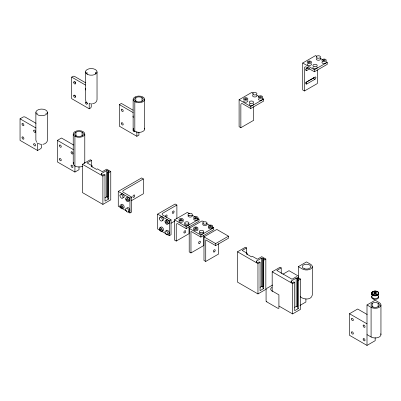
<?xml version="1.0" encoding="UTF-8"?>
<svg xmlns="http://www.w3.org/2000/svg" width="401" height="401" viewBox="0 0 401 401"><rect width="100%" height="100%" fill="white"/><g stroke="black" fill="none" stroke-linecap="round" stroke-linejoin="round"><path stroke-width="0.6" d="M45.98 113.408L46.015 113.082M95.393 73.208L95.618 72.556L95.618 73.804M371.917 292.7L371.742 292.946A3.549 2.05 0 0 0 373.396 295.251A3.549 2.05 0 0 0 377.682 294.925M371.917 293.046L371.742 293.296A3.549 2.05 0 0 0 373.396 295.602A3.549 2.05 0 0 0 377.682 295.276L378.243 294.85A3.549 2.05 0 0 0 378.243 292.8M91.503 166.044L91.503 160.41L90.335 159.738L82.456 164.29L82.456 192.6L102.887 204.395L102.887 176.084L104.987 174.856L104.14 174.37L102.801 175.142L101.588 174.445L101.388 173.593L106.45 170.666L107.929 170.781L109.142 171.483L107.799 172.26L107.799 198.545L108.646 199.036L108.646 172.746L107.799 172.26M102.887 204.395L110.766 199.843L110.766 171.533L106.681 169.172L102.305 171.703L97.398 168.871L96.526 169.377L91.152 166.275L92.029 165.768L92.029 167.022M246.575 253.457L246.575 247.918L245.407 247.242L237.522 251.793L237.522 282.129L257.958 293.923L257.958 263.592L260.059 262.364L259.211 261.873L257.868 262.65L256.655 261.953L256.455 261.101L261.522 258.174L262.996 258.289L264.209 258.991L262.866 259.763L262.866 288.073L263.713 288.565L263.713 260.254L262.866 259.763M257.958 293.923L265.838 289.372L265.838 259.041L261.753 256.68L257.372 259.206L252.47 256.379L251.592 256.881L246.224 253.783L247.096 253.277L247.096 254.51M279.056 306.103L292.61 313.928L292.61 283.597L294.71 282.369L293.863 281.883L292.519 282.655L291.311 281.958L291.106 281.106L296.174 278.179L297.652 278.294L298.86 278.996L297.522 279.773L297.522 308.083L298.364 308.57L298.364 280.259L297.522 279.773M292.61 313.928L300.489 309.382L300.489 279.046L296.404 276.685L292.023 279.216L276.845 270.454L281.226 267.923L281.226 273.497M91.258 103.543L91.258 106.601A1.238 0.717 -60 0 1 90.38 108.115L89.212 108.791L71.699 98.676L71.699 77.107L72.867 76.436A1.238 0.717 0 0 1 74.616 76.436L85.779 82.877M41.649 144.425L41.649 146.786A1.649 0.952 -60 0 1 40.481 148.806L37.564 150.49L20.05 140.38L20.05 118.811L22.967 117.127A1.649 0.952 0 0 1 25.303 117.127L36.055 123.333M79.012 166.706L79.012 169.703L74.922 172.059L57.408 161.949L57.408 140.38L61.498 138.019L73.704 145.067M138.906 132.124L138.906 135.122L136.861 136.3L119.353 126.19L119.353 104.621L121.393 103.438L133.067 110.18M91.503 160.41L87.127 162.941L92.029 165.768M253.698 106.701L253.698 120.295L240.856 127.708L239.101 126.696L239.101 99.734L251.948 92.32L253.537 93.243M317.316 69.974L317.316 83.568L304.469 90.982L302.72 89.969L302.72 63.007L315.562 55.594L316.625 56.205M308.339 67.448L306.805 68.33A1.323 0.762 -60 0 0 305.873 69.949A1.323 0.762 -60 0 0 306.805 70.491L309.873 68.721M305.567 69.183L308.118 67.709M239.101 99.734L250.78 106.476L263.622 99.062L263.622 101.082L250.78 108.501L242.605 103.779A2.476 1.429 60 0 0 240.856 104.791L240.856 127.708M302.72 63.007L314.394 69.749L327.236 62.33L327.236 64.355L314.394 71.769L306.224 67.052A2.476 1.429 60 0 0 304.469 68.06L304.469 90.982M104.932 197.833L106.45 196.956L107.929 197.071L107.929 170.781M305.567 82.666L313.226 78.24A1.323 0.762 -60 0 0 314.038 77.233M121.448 208.074L118.265 206.239L118.265 191.407L141.613 177.929L143.368 178.936L143.368 193.768L131.593 200.565M306.805 83.969L314.98 79.253A1.323 0.762 -60 0 0 315.913 77.634A1.323 0.762 -60 0 0 314.98 77.097L306.805 81.814A1.323 0.762 -60 0 0 305.873 83.433A1.323 0.762 -60 0 0 306.805 83.969L305.933 83.463M108.646 199.036L104.987 201.147L104.987 174.856M143.368 178.936L123.518 190.395A2.476 1.429 0 0 0 123.518 192.42L131.693 197.137L131.693 211.969L129.939 212.976L128.35 212.059M118.265 191.407L129.939 198.149L131.693 197.137M160.275 230.49L157.618 228.961L157.618 214.129L175.132 204.019L176.886 205.031L176.886 218.625M176.886 205.031L162.871 213.116A2.476 1.429 0 0 0 162.871 215.142L171.047 219.858L171.047 234.69L169.297 235.698L161.332 231.101M157.618 214.129L169.297 220.871L171.047 219.858M189.092 226.204L189.092 233.648L176.245 241.061L174.495 240.049L174.495 219.828L187.337 212.415L189.462 213.638M170.976 223.272L174.736 221.101M174.495 219.828L186.169 226.57L199.011 219.152L199.011 221.177L186.169 228.59L177.999 223.873A2.476 1.429 60 0 0 176.245 224.881L176.245 241.061M203.808 235.161L203.808 245.512L190.966 252.931L189.212 251.918L189.212 228.324L202.054 220.911L203.648 221.828M189.212 228.324L200.886 235.066L213.733 227.653L213.733 229.673L200.886 237.086L190.966 231.357L190.966 252.931M203.979 236.851L216.821 229.437L228.495 236.174L228.495 238.199L215.653 245.612L205.728 239.883L205.728 261.452L203.979 260.439L203.979 236.851L215.653 243.592L228.495 236.174M205.728 261.452L218.57 254.039L218.57 243.688M246.575 247.918L242.194 250.445L247.096 253.277M272.179 291.607L272.179 271.798L280.058 267.251L281.226 267.923M260.003 287.362L261.522 286.484L262.996 286.6L262.996 258.289M282.87 274.219L289.001 270.68L298.56 276.199M298.344 266.64L306.514 261.918L310.6 264.279A5.779 3.338 0 0 1 310.6 268.996A5.779 3.338 0 0 1 302.429 268.996L298.344 266.64L298.344 278.209M263.713 288.565L260.059 290.675L260.059 262.364M272.59 285.026L267.236 288.113A1.649 0.952 -60 0 0 266.074 290.134L266.074 300.92A1.649 0.952 -60 0 0 266.936 301.722M294.655 307.367L296.174 306.489L297.652 306.605L297.652 278.294M299.963 305.437L305.898 302.008L305.898 298.935M298.364 308.57L294.71 310.68L294.71 282.369M375.171 337.692L375.171 340.69L367 345.406L349.487 335.296L349.487 313.727L357.657 309.011L367.211 314.524M367 304.966L375.171 300.244L379.256 302.605A5.779 3.338 0 0 1 379.256 307.321A5.779 3.338 0 0 1 371.085 307.321L367 304.966L367 345.406M108.646 172.746L110.766 171.533M263.713 260.254L265.838 259.041M298.364 280.259L300.489 279.046M373.316 298.956L373.015 298.825M374.278 299.557L374.018 299.382M92.43 103.804C94.651 103.558 97.007 101.949 97.032 99.523L97.032 71.884M42.822 144.325C45.047 144.079 47.398 142.47 47.428 140.044L47.428 112.405A5.779 3.338 0 0 0 38.762 109.518A5.779 3.338 0 0 0 38.762 115.298A5.779 3.338 0 0 0 47.428 112.405M90.661 103.869L89.518 103.694M41.057 144.39L38.075 143.538M320.339 58.351L322.464 59.574M326.178 61.719L327.236 62.33M305.933 69.985L306.805 70.491M313.226 78.24L314.98 79.253M256.72 95.077L258.845 96.305M262.56 98.451L263.622 99.062M71.699 77.107L85.498 85.072M119.353 104.621L133.147 112.586M192.114 215.172L195.297 217.011M197.954 218.54L199.011 219.152M206.831 223.668L210.014 225.507M212.67 227.036L213.733 227.653M20.05 118.811L35.97 128.004M57.408 140.38L73.333 149.573M349.487 313.727L367 323.838M237.522 251.793L257.958 263.592M272.179 271.798L292.61 283.597M82.456 164.29L102.887 176.084M367 334.624L371.085 336.98A5.779 3.338 0 0 0 378.063 337.512A5.779 3.338 0 0 0 380.755 333.757M300.204 296.66C303.367 299.692 311.261 300.449 312.294 295.081L312.294 266.64M122.511 208.69L126.756 211.142M266.414 301.677L277.748 308.219L278.916 308.334L278.916 294.855L271.908 290.81A4.13 2.381 0 0 1 271.908 287.437M87.117 73.208L86.892 72.556L86.892 73.804M36.616 142.26L35.869 140.044L35.869 112.405M85.994 101.348L85.478 99.523L85.478 71.884M37.283 113.082L37.323 113.408M380.95 304.966L380.95 334.624M378.148 303.246L378.148 306.925M372.198 303.246L372.198 306.925M371.085 307.321L371.085 336.98M314.394 69.749L314.394 71.769M296.174 278.179L296.174 306.489M291.106 281.106L291.106 282.334M261.522 258.174L261.522 286.484M256.455 261.101L256.455 262.329M250.78 106.476L250.78 108.501M215.653 243.592L215.653 245.612M200.886 235.066L200.886 237.086M186.169 226.57L186.169 228.59M169.297 220.871L169.297 235.698M144.686 99.393A5.779 3.338 0 0 1 136.019 102.285A5.779 3.338 0 0 1 136.019 96.506A5.779 3.338 0 0 1 144.686 99.393L144.686 129.057M141.994 97.613L141.994 101.368M136.861 131.508L136.861 136.3M135.819 97.613L135.819 101.368M134.821 101.754L134.821 131.413M133.127 99.393L133.127 129.057M129.939 198.149L129.939 212.976M106.45 170.666L106.45 196.956M101.388 173.593L101.388 174.846M89.212 103.398L89.212 108.791M84.786 133.974L84.786 163.017M82.095 132.195L82.095 135.949M75.924 132.195L75.924 135.949M74.922 136.335L74.922 172.059M73.233 133.974L73.233 163.638M37.564 142.982L37.564 150.49M311.306 63.729A2.155 1.243 0 0 1 309.472 65.483A2.155 1.243 0 0 1 307.281 63.869M320.244 58.401A2.145 1.238 0 0 1 318.384 60.26A2.145 1.238 0 0 1 316.529 58.401M326.213 62.09A2.155 1.243 0 0 1 323.707 63.538A2.155 1.243 0 0 1 322.249 61.674M316.91 66.917A2.145 1.238 0 0 1 315.331 68.766A2.145 1.238 0 0 1 312.975 67.218M378.243 295.407A3.549 2.05 0 0 1 375.171 298.484A3.549 2.05 0 0 1 372.098 295.407M378.243 296.279A3.549 2.05 0 0 1 375.171 299.352A3.549 2.05 0 0 1 372.098 296.279M377.682 291.853A3.549 2.05 0 0 1 378.243 294.329L377.682 294.755A3.549 2.05 0 0 1 373.396 295.081A3.549 2.05 0 0 1 371.742 292.775L372.098 292.279A3.549 2.05 0 0 1 372.659 291.853M374.253 291.321A3.549 2.05 0 0 1 376.088 291.321M378.359 293.156A3.303 1.905 0 0 1 378.028 294.605M371.983 293.156A3.303 1.905 0 0 0 373.521 295.301A3.303 1.905 0 0 0 377.506 295.001L378.243 294.504A3.549 2.05 0 0 0 378.243 292.454M75.588 83.102A1.323 0.762 60 0 1 74.852 81.679M87.503 103.488A1.323 0.762 60 0 1 86.571 102.2M85.664 90.014A1.323 0.762 60 0 1 85.603 88.456M75.588 96.586A1.323 0.762 60 0 1 74.852 95.157M75.443 82.501A2.561 1.479 60 0 1 75.137 81.909M256.84 95.428A2.145 1.238 0 0 1 254.49 96.977A2.145 1.238 0 0 1 252.911 95.127M247.693 100.461A2.155 1.243 0 0 1 246.114 102.195A2.155 1.243 0 0 1 243.572 100.897M262.444 98.536A2.155 1.243 0 0 1 260.61 100.285A2.155 1.243 0 0 1 258.419 98.676M253.292 103.648A2.145 1.238 0 0 1 251.432 105.503A2.145 1.238 0 0 1 249.572 103.648M144.49 128.19A5.779 3.338 0 0 1 138.906 132.39A5.779 3.338 0 0 1 133.322 128.19M134.876 131.057A1.323 0.762 60 0 1 133.628 131.403A1.323 0.762 60 0 1 133.252 129.448M133.317 117.523A1.323 0.762 60 0 1 133.252 115.964M82.526 166.285A5.779 3.338 0 0 1 75.493 166.285A5.779 3.338 0 0 1 73.669 162.36M84.35 162.36A5.779 3.338 0 0 1 84.741 163.202M127.007 197.432A2.155 1.243 60 0 1 129.493 198.52A2.155 1.243 60 0 1 128.896 200.986M121.297 204.58A2.155 1.243 60 0 1 123.899 205.903A2.155 1.243 60 0 1 122.831 208.034M121.177 194.435A2.145 1.238 60 0 1 123.719 195.117A2.145 1.238 60 0 1 123.037 197.653M127.042 207.838A2.145 1.238 60 0 1 129.558 209.101A2.145 1.238 60 0 1 128.746 211.392M166.184 220.871A2.155 1.243 60 0 1 167.648 219.959A2.155 1.243 60 0 1 169.227 222.485A2.155 1.243 60 0 1 167.894 223.603M165.242 216.675A1.323 0.762 -60 0 1 166.215 215.081A1.323 0.762 -60 0 1 167.107 215.688A1.323 0.762 -60 0 1 166.134 217.282M160.52 227.623A2.155 1.243 60 0 1 162.184 227.257A2.155 1.243 60 0 1 163.523 229.778A2.155 1.243 60 0 1 162.184 230.75M160.535 217.157A2.145 1.238 60 0 1 163.072 217.838A2.145 1.238 60 0 1 162.395 220.375M166.245 230.896A2.145 1.238 60 0 1 167.974 230.62A2.145 1.238 60 0 1 169.222 233.222A2.145 1.238 60 0 1 167.708 233.948M197.833 218.625A2.155 1.243 0 0 1 195.999 220.38A2.155 1.243 0 0 1 193.813 218.766M183.082 220.55A2.155 1.243 0 0 1 181.247 222.304A2.155 1.243 0 0 1 179.057 220.69M192.234 215.517A2.145 1.238 0 0 1 189.879 217.071A2.145 1.238 0 0 1 188.305 215.222M188.686 223.738A2.145 1.238 0 0 1 186.826 225.598A2.145 1.238 0 0 1 184.966 223.738M197.954 229.337A2.155 1.243 0 0 1 195.447 230.786A2.155 1.243 0 0 1 193.989 228.916M206.736 223.718A2.145 1.238 0 0 1 204.881 225.578A2.145 1.238 0 0 1 203.021 223.718M203.402 232.234A2.145 1.238 0 0 1 201.823 234.084A2.145 1.238 0 0 1 199.467 232.535M212.705 227.407A2.155 1.243 0 0 1 210.199 228.856A2.155 1.243 0 0 1 208.741 226.991M374.83 291.687L375.526 291.738L374.83 291.687M374.915 291.412L375.436 291.447L374.915 291.412M374.83 292.905L375.526 292.956L374.83 292.905M372.098 292.103L371.742 292.6A3.549 2.05 0 0 0 373.396 294.905A3.549 2.05 0 0 0 377.682 294.58L378.243 294.154A3.549 2.05 0 0 0 376.945 291.357A3.549 2.05 0 0 0 372.098 292.103M372.344 292.013L372.018 292.469A3.268 1.885 0 0 0 373.537 294.59A3.268 1.885 0 0 0 377.481 294.289L377.998 293.898A3.268 1.885 0 0 0 376.805 291.321A3.268 1.885 0 0 0 372.344 292.013M317.311 58.07A2.145 1.238 0 0 0 320.534 56.997A2.145 1.238 0 0 0 317.311 55.924A2.145 1.238 0 0 0 317.311 58.07M308.153 63.258A2.155 1.243 0 0 0 311.492 62.295A2.155 1.243 0 0 0 308.379 61.107A2.155 1.243 0 0 0 308.153 63.258M308.84 62.656A0.907 0.526 0 0 0 310.249 62.25A0.907 0.526 0 0 0 308.935 61.749A0.907 0.526 0 0 0 308.84 62.656M322.905 61.333A2.155 1.243 0 0 0 326.249 60.371A2.155 1.243 0 0 0 323.131 59.178A2.155 1.243 0 0 0 322.905 61.333M323.592 60.731A0.907 0.526 0 0 0 325 60.325A0.907 0.526 0 0 0 323.687 59.824A0.907 0.526 0 0 0 323.592 60.731M313.978 66.586A2.145 1.238 0 0 0 317.196 65.513A2.145 1.238 0 0 0 313.978 64.441A2.145 1.238 0 0 0 313.978 66.586M351.471 318.97A1.323 0.762 60 0 0 352.91 320.655A1.323 0.762 60 0 0 352.83 318.745A1.323 0.762 60 0 0 351.471 318.97M363.146 325.712A1.323 0.762 60 0 0 364.584 327.396A1.323 0.762 60 0 0 364.509 325.487A1.323 0.762 60 0 0 363.146 325.712M363.146 339.191A1.323 0.762 60 0 0 364.584 340.875A1.323 0.762 60 0 0 364.509 338.965A1.323 0.762 60 0 0 363.146 339.191M351.471 332.449A1.323 0.762 60 0 0 352.91 334.138A1.323 0.762 60 0 0 352.83 332.228A1.323 0.762 60 0 0 351.471 332.449M373.065 307.066A4.205 2.431 0 0 0 379.376 304.966A4.205 2.431 0 0 0 373.065 302.86A4.205 2.431 0 0 0 373.065 307.066M374.238 293.627A1.489 0.862 0 0 0 376.644 293.086A1.489 0.862 0 0 0 374.629 292.154A1.489 0.862 0 0 0 374.238 293.627M374.815 293.211A0.566 0.326 0 0 0 375.732 293.006A0.566 0.326 0 0 0 374.965 292.65A0.566 0.326 0 0 0 374.815 293.211M73.684 82.35A1.323 0.762 60 0 0 75.122 84.035A1.323 0.762 60 0 0 75.047 82.125A1.323 0.762 60 0 0 73.684 82.35M85.358 102.571A1.323 0.762 60 0 0 86.796 104.26A1.323 0.762 60 0 0 86.721 102.35A1.323 0.762 60 0 0 85.358 102.571M87.739 74.531A5.779 3.338 0 0 0 96.987 72.32A5.779 3.338 0 0 0 89.042 68.802A5.779 3.338 0 0 0 87.739 74.531M73.684 95.834A1.323 0.762 60 0 0 75.122 97.518A1.323 0.762 60 0 0 75.047 95.608A1.323 0.762 60 0 0 73.684 95.834M253.698 94.801A2.145 1.238 0 0 0 256.916 93.729A2.145 1.238 0 0 0 253.698 92.651A2.145 1.238 0 0 0 253.698 94.801M244.535 99.984A2.155 1.243 0 0 0 247.878 99.022A2.155 1.243 0 0 0 244.76 97.834A2.155 1.243 0 0 0 244.535 99.984M245.222 99.388A0.907 0.526 0 0 0 246.63 98.982A0.907 0.526 0 0 0 245.317 98.481A0.907 0.526 0 0 0 245.222 99.388M259.292 98.06A2.155 1.243 0 0 0 262.63 97.097A2.155 1.243 0 0 0 259.517 95.909A2.155 1.243 0 0 0 259.292 98.06M259.978 97.458A0.907 0.526 0 0 0 261.387 97.052A0.907 0.526 0 0 0 260.074 96.551A0.907 0.526 0 0 0 259.978 97.458M250.359 103.318A2.145 1.238 0 0 0 253.577 102.245A2.145 1.238 0 0 0 250.359 101.172A2.145 1.238 0 0 0 250.359 103.318M121.338 123.343A1.323 0.762 60 0 0 122.776 125.032A1.323 0.762 60 0 0 122.696 123.117A1.323 0.762 60 0 0 121.338 123.343M136.726 101.578A4.366 2.521 0 0 0 143.272 99.393A4.366 2.521 0 0 0 136.726 97.212A4.366 2.521 0 0 0 136.726 101.578M121.338 109.864A1.323 0.762 60 0 0 122.776 111.548A1.323 0.762 60 0 0 122.696 109.638A1.323 0.762 60 0 0 121.338 109.864M71.072 152.365A1.323 0.762 60 0 0 72.511 154.049A1.323 0.762 60 0 0 72.431 152.139A1.323 0.762 60 0 0 71.072 152.365M59.398 145.623A1.323 0.762 60 0 0 60.837 147.307A1.323 0.762 60 0 0 60.757 145.398A1.323 0.762 60 0 0 59.398 145.623M71.072 165.844A1.323 0.762 60 0 0 72.511 167.533A1.323 0.762 60 0 0 72.431 165.618A1.323 0.762 60 0 0 71.072 165.844M75.493 136.626A5.779 3.338 0 0 0 84.741 134.41A5.779 3.338 0 0 0 76.797 130.896A5.779 3.338 0 0 0 75.493 136.626M76.827 136.16A4.366 2.521 0 0 0 83.378 133.974A4.366 2.521 0 0 0 76.827 131.794A4.366 2.521 0 0 0 76.827 136.16M59.398 159.102A1.323 0.762 60 0 0 60.837 160.791A1.323 0.762 60 0 0 60.757 158.881A1.323 0.762 60 0 0 59.398 159.102M33.709 130.791A1.323 0.762 60 0 0 35.148 132.48A1.323 0.762 60 0 0 35.072 130.571A1.323 0.762 60 0 0 33.709 130.791M22.035 124.054A1.323 0.762 60 0 0 23.474 125.739A1.323 0.762 60 0 0 23.398 123.829A1.323 0.762 60 0 0 22.035 124.054M22.035 137.533A1.323 0.762 60 0 0 23.474 139.222A1.323 0.762 60 0 0 23.398 137.307A1.323 0.762 60 0 0 22.035 137.533M33.709 144.275A1.323 0.762 60 0 0 35.148 145.959A1.323 0.762 60 0 0 35.072 144.049A1.323 0.762 60 0 0 33.709 144.275M126.546 199.392A0.907 0.526 60 0 0 127.553 200.525A0.907 0.526 60 0 0 127.463 199.192A0.907 0.526 60 0 0 126.546 199.392M125.668 198.971A2.155 1.243 60 0 0 128.054 201.653A2.155 1.243 60 0 0 127.839 198.49A2.155 1.243 60 0 0 125.668 198.971M119.959 206.119A2.155 1.243 60 0 0 122.345 208.801A2.155 1.243 60 0 0 122.13 205.638A2.155 1.243 60 0 0 119.959 206.119M120.836 206.545A0.907 0.526 60 0 0 121.844 207.673A0.907 0.526 60 0 0 121.754 206.34A0.907 0.526 60 0 0 120.836 206.545M134.024 197.097A1.323 0.762 -60 0 0 134.51 195.031A1.323 0.762 -60 0 0 132.931 196.35A1.323 0.762 -60 0 0 134.024 197.097M119.959 195.533A2.145 1.238 60 0 0 122.235 198.365A2.145 1.238 60 0 0 122.235 195.327A2.145 1.238 60 0 0 119.959 195.533M125.668 209.272A2.145 1.238 60 0 0 127.944 212.104A2.145 1.238 60 0 0 127.944 209.066A2.145 1.238 60 0 0 125.668 209.272M165.899 222.114A0.907 0.526 60 0 0 166.906 223.247A0.907 0.526 60 0 0 166.816 221.913A0.907 0.526 60 0 0 165.899 222.114M165.022 221.688A2.155 1.243 60 0 0 167.407 224.375A2.155 1.243 60 0 0 167.192 221.212A2.155 1.243 60 0 0 165.022 221.688M159.312 228.836A2.155 1.243 60 0 0 161.698 231.522A2.155 1.243 60 0 0 161.488 228.359A2.155 1.243 60 0 0 159.312 228.836M160.194 229.262A0.907 0.526 60 0 0 161.197 230.395A0.907 0.526 60 0 0 161.107 229.061A0.907 0.526 60 0 0 160.194 229.262M173.382 213.071A1.323 0.762 -60 0 0 173.869 211.011A1.323 0.762 -60 0 0 172.29 212.329A1.323 0.762 -60 0 0 173.382 213.071M159.312 218.254A2.145 1.238 60 0 0 161.593 221.086A2.145 1.238 60 0 0 161.593 218.049A2.145 1.238 60 0 0 159.312 218.254M165.022 231.994A2.145 1.238 60 0 0 167.297 234.826A2.145 1.238 60 0 0 167.297 231.788A2.145 1.238 60 0 0 165.022 231.994M195.367 218.224A0.907 0.526 0 0 0 196.776 217.818A0.907 0.526 0 0 0 195.462 217.317A0.907 0.526 0 0 0 195.367 218.224M194.68 218.826A2.155 1.243 0 0 0 198.024 217.863A2.155 1.243 0 0 0 194.906 216.675A2.155 1.243 0 0 0 194.68 218.826M179.929 220.75A2.155 1.243 0 0 0 183.267 219.788A2.155 1.243 0 0 0 180.154 218.6A2.155 1.243 0 0 0 179.929 220.75M180.615 220.154A0.907 0.526 0 0 0 182.024 219.748A0.907 0.526 0 0 0 180.711 219.247A0.907 0.526 0 0 0 180.615 220.154M184.991 232.791A1.323 0.762 -60 0 0 185.473 230.725A1.323 0.762 -60 0 0 183.894 232.044A1.323 0.762 -60 0 0 184.991 232.791M189.087 215.568A2.145 1.238 0 0 0 192.31 214.495A2.145 1.238 0 0 0 189.087 213.417A2.145 1.238 0 0 0 189.087 215.568M185.753 224.084A2.145 1.238 0 0 0 188.971 223.011A2.145 1.238 0 0 0 185.753 221.938A2.145 1.238 0 0 0 185.753 224.084M199.708 243.307A1.323 0.762 -60 0 0 200.194 241.247A1.323 0.762 -60 0 0 198.615 242.56A1.323 0.762 -60 0 0 199.708 243.307M194.645 229.252A2.155 1.243 0 0 0 197.984 228.289A2.155 1.243 0 0 0 194.871 227.096A2.155 1.243 0 0 0 194.645 229.252M195.332 228.65A0.907 0.526 0 0 0 196.741 228.244A0.907 0.526 0 0 0 195.427 227.743A0.907 0.526 0 0 0 195.332 228.65M203.362 223.868A2.145 1.238 0 0 0 206.951 223.312A2.145 1.238 0 0 0 204.325 221.793A2.145 1.238 0 0 0 203.362 223.868M200.024 232.385A2.145 1.238 0 0 0 203.618 231.828A2.145 1.238 0 0 0 200.986 230.309A2.145 1.238 0 0 0 200.024 232.385M209.397 227.322A2.155 1.243 0 0 0 212.741 226.359A2.155 1.243 0 0 0 209.623 225.172A2.155 1.243 0 0 0 209.397 227.322M210.089 226.725A0.907 0.526 0 0 0 211.492 226.319A0.907 0.526 0 0 0 210.184 225.818A0.907 0.526 0 0 0 210.089 226.725M214.47 251.833A1.323 0.762 -60 0 0 214.956 249.768A1.323 0.762 -60 0 0 213.377 251.086A1.323 0.762 -60 0 0 214.47 251.833M304.409 268.74A4.205 2.431 0 0 0 310.72 266.64A4.205 2.431 0 0 0 304.409 264.535A4.205 2.431 0 0 0 304.409 268.74"/></g></svg>
